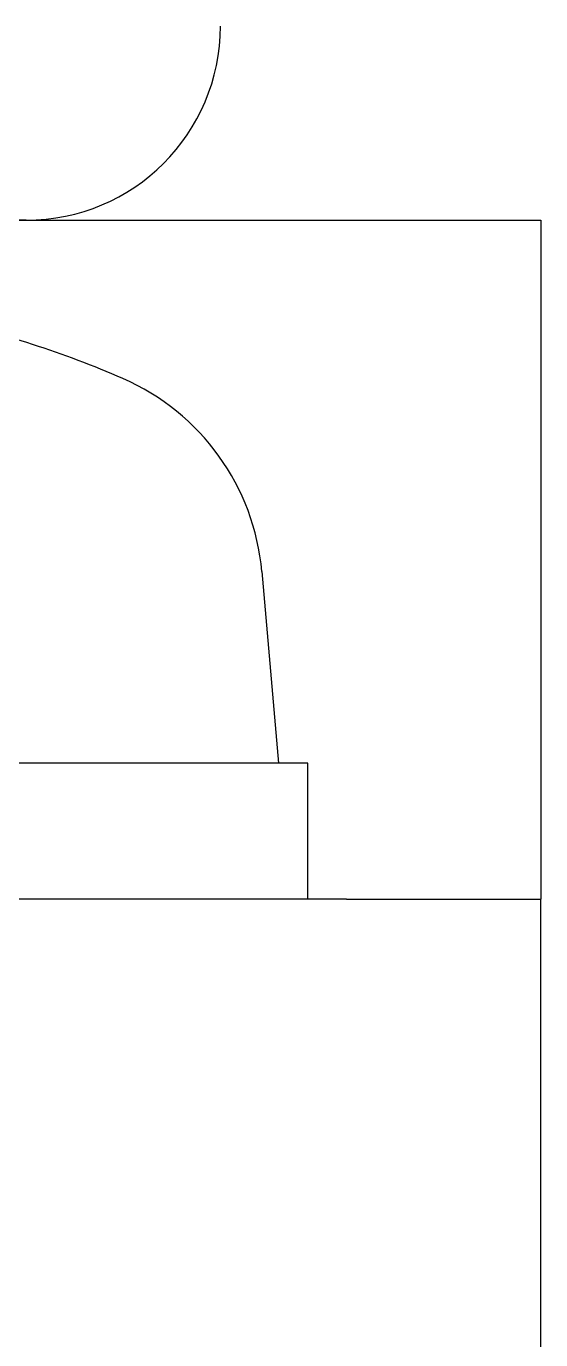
# Model space of a CAD drawing. Extents: x -37 to 246, y -173 to 93.
# Drawn here: x 50.28 to 52.93, y -60.37 to -53.6 of the extents above; entities that cross this region are included whole.
import ezdxf

# ---------------------------------------------------------------- set-up
doc = ezdxf.new("R2010")
doc.units = 0
doc.layers.get('0').update_dxf_attribs({"linetype": 'CONTINUOUS'})

msp = doc.modelspace()

# ---------------------------------------------------------------- linework, layer by layer
at = {"color": 7, "linetype": 'CONTINUOUS'}
for p, q in [((30.6333, -54.5954), (52.9333, -54.5954)), ((33.2833, -54.5954), (50.2833, -54.5954)), ((50.2833, -54.5954), (33.2833, -54.5954)), ((52.9333, -54.5954), (52.9333, -58.0954)), ((51.4969, -56.4073), (51.5833, -57.3954)), ((51.7333, -57.3954), (47.6624, -57.3954)), ((51.7333, -58.0954), (51.7333, -57.3954)), ((51.9333, -58.0954), (45.2833, -58.0954)), ((51.9333, -58.0954), (52.9333, -58.0954)), ((52.9333, -79.5954), (52.9333, -58.0954))]:
    msp.add_line(p, q, dxfattribs=at)
for centre, radius, start, end in [((50.2833, -53.5954), 1, 270, 0), ((48.7833, -59.9954), 5, 66.45286, 77.84688), ((50.3014, -56.5118), 1.2, 5, 66.45286)]:
    msp.add_arc(centre, radius, start, end, dxfattribs=at)

doc.saveas('drawing.dxf')
